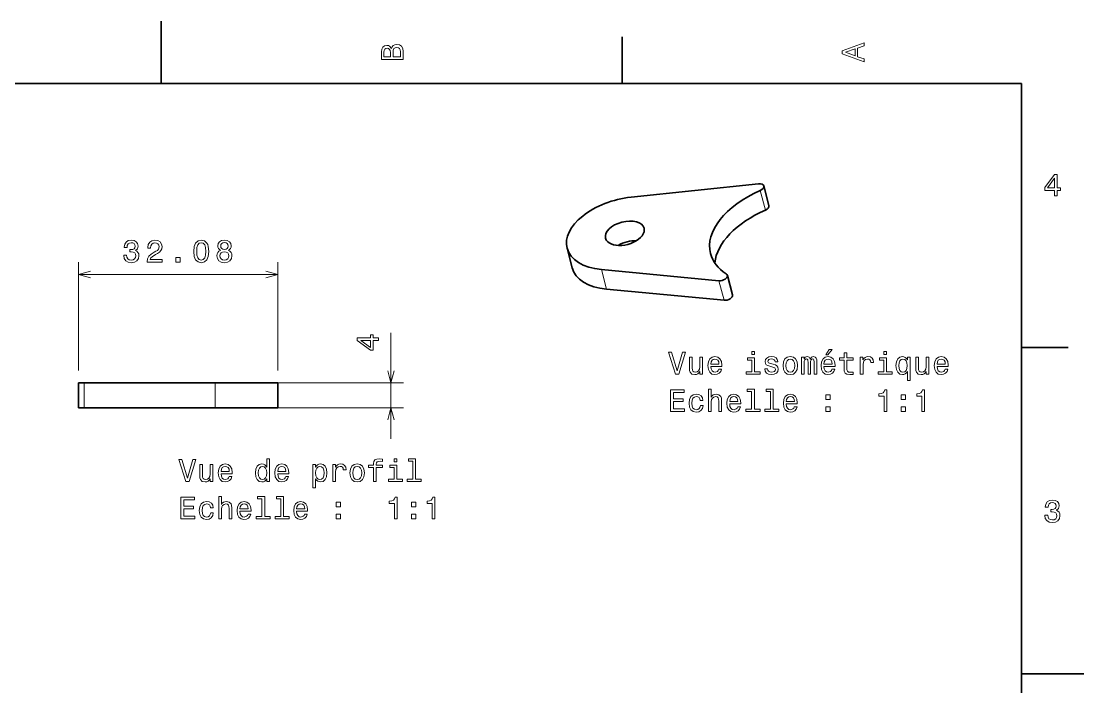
# Model space of a CAD drawing. Extents: x 0 to 297, y 0 to 210.
# Drawn here: x 126 to 297, y 102.9 to 210 of the extents above; entities that cross this region are included whole.
import ezdxf

# ---------------------------------------------------------------- set-up
doc = ezdxf.new("R2010")
doc.units = 0

msp = doc.modelspace()

# ---------------------------------------------------------------- linework, layer by layer
at = {"color": 7, "lineweight": 35, "ltscale": 0.25}
for p, q in [((148.5, 200), (148.5, 210)), ((287, 105), (297, 105))]:
    msp.add_line(p, q, dxfattribs=at)
at = {"color": 7, "lineweight": 35, "ltscale": 0.1875}
for p, q in [((222.699997, 200), (222.699997, 207.5)), ((287, 157.5), (294.5, 157.5))]:
    msp.add_line(p, q, dxfattribs=at)
at = {"color": 7, "lineweight": 35}
for p, q in [((287, 200), (10, 200)), ((287, 10), (287, 200)), ((224.118103, 181.693146), (244.638611, 183.844025)), ((157.171799, 151.81218), (136.109451, 151.81218)), ((157.171799, 147.81218), (136.109451, 147.81218))]:
    msp.add_line(p, q, dxfattribs=at)
at = {"color": 7, "lineweight": 35, "ltscale": 0.081545}
for p, q in [((245.502411, 183.490372), (246.32457, 180.333878)), ((214.652618, 170.302155), (213.83046, 173.458649)), ((239.628372, 169.107086), (240.450531, 165.950592))]:
    msp.add_line(p, q, dxfattribs=at)
at = {"color": 7, "lineweight": 13, "ltscale": 0.081545}
msp.add_line((244.930115, 182.764252), (245.752274, 179.607758), dxfattribs=at)
at = {"color": 7, "lineweight": 13, "ltscale": 0.43586}
for p, q in [((135.158203, 153.81218), (135.158203, 171.246567)), ((167.239929, 153.81218), (167.239929, 171.246567))]:
    msp.add_line(p, q, dxfattribs=at)
at = {"color": 7, "lineweight": 13, "ltscale": 0.081546}
for p, q in [((219.358398, 170.038452), (220.180573, 166.881943)), ((238.268768, 168.246704), (239.090942, 165.090195))]:
    msp.add_line(p, q, dxfattribs=at)
at = {"color": 7, "lineweight": 35, "ltscale": 0.474877}
for p, q in [((219.358398, 170.038452), (238.268768, 168.246704)), ((220.180573, 166.881943), (239.090942, 165.090195))]:
    msp.add_line(p, q, dxfattribs=at)
at = {"color": 7, "lineweight": 13}
for p, q in [((135.158203, 169.246567), (167.239929, 169.246567)), ((159.171799, 151.81218), (187.47467, 151.81218)), ((159.171799, 147.81218), (187.47467, 147.81218))]:
    msp.add_line(p, q, dxfattribs=at)
at = {"color": 7, "lineweight": 13, "ltscale": 0.425901}
msp.add_line((185.47467, 142.81218), (185.47467, 159.848206), dxfattribs=at)
at = {"color": 7, "lineweight": 35, "ltscale": 0.023781}
for p, q in [((136.109451, 151.81218), (135.158203, 151.81218)), ((136.109451, 147.81218), (135.158203, 147.81218))]:
    msp.add_line(p, q, dxfattribs=at)
at = {"color": 7, "lineweight": 35, "ltscale": 0.1}
for p, q in [((135.158203, 151.81218), (135.158203, 147.81218)), ((167.239929, 147.81218), (167.239929, 151.81218))]:
    msp.add_line(p, q, dxfattribs=at)
at = {"color": 7, "lineweight": 13, "ltscale": 0.1}
for p, q in [((136.109451, 151.81218), (136.109451, 147.81218)), ((157.171799, 151.81218), (157.171799, 147.81218))]:
    msp.add_line(p, q, dxfattribs=at)
at = {"color": 7, "lineweight": 35, "ltscale": 0.251703}
for p, q in [((167.239929, 151.81218), (157.171799, 151.81218)), ((167.239929, 147.81218), (157.171799, 147.81218))]:
    msp.add_line(p, q, dxfattribs=at)
at = {"color": 7, "lineweight": 13}
for points in [[(185.542007, 205.630417), (185.249496, 205.983429), (185.052811, 206.074219), (184.81073, 206.104477), (184.432495, 206.03891), (184.160156, 205.842224), (183.993729, 205.524506), (183.933212, 205.080704), (183.933212, 203.835022), (187.433212, 203.835022), (187.433212, 205.151306), (187.36261, 205.620331), (187.155838, 205.968307), (186.828018, 206.185165), (186.384216, 206.260818), (186.08667, 206.215424), (185.839554, 206.094391), (185.65799, 205.897705)], [(185.385666, 204.984879), (185.385666, 204.298996), (184.351807, 204.298996), (184.351807, 205.025223), (184.382065, 205.297562), (184.472839, 205.489197), (184.629181, 205.605194), (184.86116, 205.645538), (185.093155, 205.600143), (185.254532, 205.479111), (185.355408, 205.272339)], [(187.014618, 205.095825), (187.014618, 204.298996), (185.809296, 204.298996), (185.809296, 205.050446), (185.844589, 205.368164), (185.9505, 205.595108), (186.132065, 205.731277), (186.394302, 205.776657), (186.671692, 205.731277), (186.863327, 205.605194), (186.979324, 205.393372)], [(261.633209, 203.466858), (261.633209, 203.930847), (260.604401, 204.298996), (260.604401, 205.695969), (261.633209, 206.064133), (261.633209, 206.538193), (258.128174, 205.257217), (258.128174, 204.742798)], [(260.17572, 204.460388), (258.632477, 205), (260.17572, 205.539627)], [(292.277374, 181.916794), (292.731262, 181.916794), (292.731262, 182.784225), (293.23056, 182.784225), (293.23056, 183.187683), (292.731262, 183.187683), (292.731262, 185.341141), (292.272339, 185.341141), (290.739197, 183.228027), (290.739197, 182.784225), (292.277374, 182.784225)], [(291.162842, 183.187683), (292.277374, 184.756134), (292.277374, 183.187683)], [(142.456131, 172.345993), (142.456131, 172.310699), (142.536819, 171.826538), (142.773849, 171.463425), (143.147049, 171.231445), (143.641281, 171.145706), (144.165787, 171.231445), (144.559158, 171.453339), (144.81131, 171.806366), (144.902084, 172.260254), (144.86174, 172.557816), (144.750793, 172.799881), (144.569244, 172.986481), (144.327164, 173.12265), (144.654968, 173.394989), (144.770966, 173.828705), (144.695313, 174.222076), (144.478455, 174.519623), (144.125427, 174.706223), (143.641281, 174.77179), (143.187393, 174.691101), (142.839417, 174.469193), (142.612473, 174.116165), (142.536819, 173.647141), (142.536819, 173.611847), (142.985657, 173.611847), (143.026016, 173.934616), (143.157135, 174.166595), (143.368958, 174.307816), (143.666504, 174.358246), (143.928741, 174.317902), (144.120392, 174.21199), (144.236389, 174.040512), (144.281769, 173.808533), (144.236389, 173.561417), (144.115341, 173.394989), (143.903534, 173.294128), (143.616074, 173.263855), (143.419388, 173.268906), (143.419388, 172.870483), (143.666504, 172.880585), (143.984222, 172.83519), (144.221252, 172.714142), (144.362473, 172.517456), (144.412903, 172.260254), (144.357422, 171.967758), (144.211166, 171.750885), (143.979187, 171.614731), (143.671539, 171.569336), (143.353821, 171.619766), (143.121826, 171.771072), (142.975586, 172.013138), (142.920105, 172.345993)], [(146.232498, 171.246567), (148.638107, 171.246567), (148.638107, 171.680283), (146.736816, 171.680283), (146.842728, 171.917328), (147.024277, 172.114014), (147.584076, 172.472076), (147.881622, 172.623367), (148.214478, 172.840225), (148.451508, 173.092392), (148.587677, 173.389938), (148.638107, 173.727844), (148.552383, 174.151474), (148.315353, 174.484329), (147.95224, 174.696136), (147.483215, 174.77179), (146.999069, 174.68605), (146.630905, 174.44902), (146.393875, 174.07077), (146.313187, 173.571503), (146.313187, 173.500885), (146.772125, 173.500885), (146.772125, 173.541245), (146.817505, 173.884186), (146.953674, 174.136337), (147.170532, 174.297729), (147.457993, 174.353195), (147.750504, 174.302765), (147.967361, 174.176682), (148.108582, 173.979996), (148.159012, 173.73288), (148.123703, 173.500885), (148.027878, 173.304199), (147.866501, 173.132736), (147.644592, 172.981445), (147.347046, 172.820053), (146.852814, 172.507385), (146.504822, 172.17453), (146.29805, 171.771072), (146.232498, 171.261703)], [(153.719666, 172.956223), (153.795319, 172.164444), (154.032349, 171.599594), (154.410599, 171.256653), (154.935089, 171.145706), (155.454544, 171.256653), (155.832779, 171.599594), (156.064774, 172.164444), (156.145462, 172.956223), (156.064774, 173.742966), (155.968948, 174.055649), (155.832779, 174.312851), (155.454544, 174.655792), (154.935089, 174.77179), (154.410599, 174.655792), (154.032349, 174.307816), (153.795319, 173.742966)], [(158.045746, 173.132736), (157.788544, 172.991531), (157.61203, 172.794846), (157.501083, 172.547729), (157.465775, 172.250168), (157.546478, 171.801331), (157.778458, 171.453339), (158.156708, 171.231445), (158.671112, 171.145706), (159.180481, 171.231445), (159.558716, 171.453339), (159.79071, 171.801331), (159.87645, 172.250168), (159.83609, 172.547729), (159.730194, 172.794846), (159.54863, 172.991531), (159.296478, 173.132736), (159.498199, 173.253769), (159.639404, 173.420197), (159.725143, 173.621933), (159.755402, 173.869049), (159.674713, 174.227112), (159.462891, 174.514587), (159.119965, 174.701187), (158.671112, 174.77179), (158.217224, 174.701187), (157.874283, 174.514587), (157.657425, 174.227112), (157.581772, 173.869049), (157.606995, 173.621933), (157.692719, 173.420197)], [(154.203827, 172.956223), (154.244171, 173.566452), (154.370239, 174.005219), (154.597198, 174.262421), (154.935089, 174.353195), (155.267944, 174.262421), (155.494888, 174.005219), (155.620972, 173.566452), (155.661316, 172.956223), (155.620972, 172.340958), (155.494888, 171.902191), (155.267944, 171.644989), (154.935089, 171.55925), (154.597198, 171.644989), (154.370239, 171.902191), (154.244171, 172.340958)], [(157.949936, 172.260254), (157.995316, 172.527557), (158.141571, 172.729279), (158.368515, 172.860397), (158.671112, 172.905792), (158.968658, 172.860397), (159.195602, 172.729279), (159.341858, 172.527557), (159.392288, 172.260254), (159.341858, 171.972794), (159.195602, 171.755936), (158.968658, 171.614731), (158.671112, 171.569336), (158.368515, 171.614731), (158.141571, 171.755936), (157.995316, 171.972794)], [(158.060883, 173.828705), (158.101227, 174.050598), (158.22226, 174.222076), (158.41391, 174.327988), (158.671112, 174.368332), (158.923279, 174.327988), (159.114914, 174.222076), (159.235947, 174.050598), (159.281342, 173.828705), (159.235947, 173.601761), (159.114914, 173.425247), (158.923279, 173.30925), (158.671112, 173.273956), (158.41391, 173.314301), (158.22226, 173.425247), (158.101227, 173.601761)], [(150.851074, 171.246567), (151.547043, 171.246567), (151.547043, 171.998016), (150.851074, 171.998016)], [(183.47467, 158.607574), (183.47467, 159.061462), (182.607239, 159.061462), (182.607239, 159.560745), (182.203781, 159.560745), (182.203781, 159.061462), (180.050323, 159.061462), (180.050323, 158.602524), (182.163437, 157.069382), (182.607239, 157.069382), (182.607239, 158.607574)], [(182.203781, 157.493011), (180.635345, 158.607574), (182.203781, 158.607574)], [(232.426025, 156.732712), (231.548492, 153.752151), (230.645767, 156.732712), (230.166656, 156.732712), (231.296341, 153.227661), (231.800659, 153.227661), (232.905121, 156.732712)], [(235.628464, 155.935867), (235.184662, 155.935867), (235.184662, 154.372467), (235.134232, 154.009369), (234.987976, 153.747116), (234.761032, 153.585724), (234.463486, 153.535294), (234.226456, 153.575638), (234.07515, 153.696686), (233.989426, 153.903458), (233.969254, 154.195953), (233.969254, 155.935867), (233.525452, 155.935867), (233.525452, 154.155609), (233.540573, 153.797546), (233.636398, 153.5), (233.928909, 153.227661), (234.397919, 153.131836), (234.650085, 153.167145), (234.866943, 153.257919), (235.053543, 153.414261), (235.204834, 153.641205), (235.204834, 153.227661), (235.628464, 153.227661)], [(236.96492, 154.453171), (238.740143, 154.453171), (238.745178, 154.659943), (238.66449, 155.239914), (238.442596, 155.67363), (238.089569, 155.935867), (237.620544, 156.031693), (237.161606, 155.930832), (236.808578, 155.648407), (236.581635, 155.189484), (236.500946, 154.58429), (236.576599, 153.963974), (236.803543, 153.510086), (237.15152, 153.227661), (237.605408, 153.131836), (237.998779, 153.197403), (238.321548, 153.368866), (238.558578, 153.641205), (238.694748, 154.004318), (238.255997, 154.004318), (238.165207, 153.802582), (238.034088, 153.651291), (237.660889, 153.530258), (237.373428, 153.585724), (237.15657, 153.762238), (237.01535, 154.049713), (236.96492, 154.438034)], [(244.005264, 153.600861), (244.005264, 155.845093), (242.865509, 155.845093), (242.865509, 155.466858), (243.561462, 155.466858), (243.561462, 153.600861), (242.653687, 153.600861), (242.653687, 153.227661), (244.923141, 153.227661), (244.923141, 153.600861)], [(244.020401, 156.848694), (243.551376, 156.848694), (243.551376, 156.344376), (244.020401, 156.344376)], [(247.011032, 154.806198), (246.582367, 154.907059), (246.264633, 155.023056), (246.158722, 155.260086), (246.188995, 155.426514), (246.294891, 155.547546), (246.46637, 155.623199), (246.713486, 155.653458), (246.950516, 155.623199), (247.137115, 155.53241), (247.258148, 155.396255), (247.308594, 155.214691), (247.74231, 155.214691), (247.74231, 155.224777), (247.666656, 155.552582), (247.459885, 155.809799), (247.137115, 155.971176), (246.713486, 156.031693), (246.284805, 155.971176), (245.972137, 155.804749), (245.775452, 155.557632), (245.71492, 155.244949), (245.760315, 154.942352), (245.90152, 154.730545), (246.133514, 154.579239), (246.471405, 154.473343), (246.965652, 154.352295), (247.268234, 154.226227), (247.348938, 154.125351), (247.379196, 153.97406), (247.333801, 153.78746), (247.212769, 153.646255), (247.016083, 153.555466), (246.75383, 153.525208), (246.476456, 153.555466), (246.274719, 153.661377), (246.13855, 153.832855), (246.083084, 154.069885), (245.654404, 154.069885), (245.725006, 153.666428), (245.931778, 153.373917), (246.259598, 153.197403), (246.713486, 153.131836), (247.187546, 153.197403), (247.535522, 153.373917), (247.747345, 153.656342), (247.822998, 154.02449), (247.767517, 154.342209), (247.611176, 154.559067), (247.353973, 154.700287)], [(248.589569, 154.579239), (248.670258, 153.963974), (248.902252, 153.510086), (249.270401, 153.227661), (249.764633, 153.131836), (250.25383, 153.227661), (250.621979, 153.505035), (250.853973, 153.958923), (250.939713, 154.579239), (250.853973, 155.194519), (250.621979, 155.653458), (250.25383, 155.930832), (249.764633, 156.031693), (249.270401, 155.930832), (248.902252, 155.648407), (248.670258, 155.194519)], [(251.5802, 153.227661), (251.988708, 153.227661), (251.988708, 155.038177), (252.013916, 155.310516), (252.089569, 155.507202), (252.205566, 155.623199), (252.356857, 155.668579), (252.47789, 155.628235), (252.558594, 155.527374), (252.598938, 155.355896), (252.614059, 155.128952), (252.614059, 153.227661), (252.997345, 153.227661), (252.997345, 155.038177), (253.022568, 155.305466), (253.098206, 155.502151), (253.219254, 155.623199), (253.370544, 155.668579), (253.491577, 155.628235), (253.572281, 155.527374), (253.622711, 155.128952), (253.622711, 153.227661), (254.031204, 153.227661), (254.031204, 155.098694), (254.005997, 155.48703), (253.925293, 155.784576), (253.763916, 155.966141), (253.501678, 156.031693), (253.194031, 155.930832), (252.957001, 155.638321), (252.770401, 155.925781), (252.457718, 156.031693), (252.170258, 155.930832), (251.973572, 155.648407), (251.973572, 155.935867), (251.5802, 155.935867)], [(255.181061, 154.453171), (256.956268, 154.453171), (256.961334, 154.659943), (256.880646, 155.239914), (256.658722, 155.67363), (256.305695, 155.935867), (255.836685, 156.031693), (255.377747, 155.930832), (255.024719, 155.648407), (254.797775, 155.189484), (254.717087, 154.58429), (254.79274, 153.963974), (255.019684, 153.510086), (255.367661, 153.227661), (255.821548, 153.131836), (256.214935, 153.197403), (256.537689, 153.368866), (256.774719, 153.641205), (256.910889, 154.004318), (256.472137, 154.004318), (256.381348, 153.802582), (256.250244, 153.651291), (255.877029, 153.530258), (255.589569, 153.585724), (255.372711, 153.762238), (255.231491, 154.049713), (255.181061, 154.438034)], [(255.488708, 156.304031), (255.786255, 156.304031), (256.487274, 157.161377), (255.993027, 157.161377)], [(258.423859, 155.466858), (258.423859, 154.110229), (258.454132, 153.671463), (258.595337, 153.368866), (258.877747, 153.192352), (259.356842, 153.131836), (259.881348, 153.157059), (259.881348, 153.540344), (259.498077, 153.510086), (259.150085, 153.55043), (258.96347, 153.676514), (258.882782, 153.888321), (258.867676, 154.185867), (258.867676, 155.466858), (259.881348, 155.466858), (259.881348, 155.845093), (258.867676, 155.845093), (258.867676, 156.636887), (258.423859, 156.636887), (258.423859, 155.845093), (257.657288, 155.845093), (257.657288, 155.466858)], [(261.031219, 153.227661), (261.475006, 153.227661), (261.475006, 154.775925), (261.520386, 155.149124), (261.656555, 155.416428), (261.878479, 155.577805), (262.176025, 155.633286), (262.397919, 155.597977), (262.564331, 155.497116), (262.665222, 155.325638), (262.7005, 155.093658), (263.149353, 155.093658), (263.088837, 155.502151), (262.922424, 155.794662), (262.64505, 155.971176), (262.266785, 156.031693), (262.009583, 155.991348), (261.787689, 155.890488), (261.591003, 155.719009), (261.434662, 155.48703), (261.434662, 155.935867), (261.031219, 155.935867)], [(265.257446, 153.600861), (265.257446, 155.845093), (264.117676, 155.845093), (264.117676, 155.466858), (264.813629, 155.466858), (264.813629, 153.600861), (263.905853, 153.600861), (263.905853, 153.227661), (266.175293, 153.227661), (266.175293, 153.600861)], [(265.272552, 156.848694), (264.803528, 156.848694), (264.803528, 156.344376), (265.272552, 156.344376)], [(268.601074, 155.517288), (268.444763, 155.744232), (268.26825, 155.905609), (268.061462, 155.996399), (267.824432, 156.031693), (267.395752, 155.930832), (267.062897, 155.648407), (266.846039, 155.194519), (266.770386, 154.58429), (266.846039, 153.969009), (267.062897, 153.515121), (267.395752, 153.227661), (267.824432, 153.131836), (268.061462, 153.162094), (268.263184, 153.247833), (268.439697, 153.404175), (268.601074, 153.641205), (268.601074, 152.178665), (269.044891, 152.178665), (269.044891, 155.935867), (268.601074, 155.935867)], [(272.06073, 155.935867), (271.616943, 155.935867), (271.616943, 154.372467), (271.566498, 154.009369), (271.420258, 153.747116), (271.193298, 153.585724), (270.895752, 153.535294), (270.658722, 153.575638), (270.507416, 153.696686), (270.421692, 153.903458), (270.40152, 154.195953), (270.40152, 155.935867), (269.957703, 155.935867), (269.957703, 154.155609), (269.972839, 153.797546), (270.068665, 153.5), (270.361176, 153.227661), (270.8302, 153.131836), (271.082367, 153.167145), (271.299225, 153.257919), (271.485809, 153.414261), (271.637115, 153.641205), (271.637115, 153.227661), (272.06073, 153.227661)], [(273.397186, 154.453171), (275.172424, 154.453171), (275.17746, 154.659943), (275.096771, 155.239914), (274.874878, 155.67363), (274.521851, 155.935867), (274.052826, 156.031693), (273.593872, 155.930832), (273.240845, 155.648407), (273.013916, 155.189484), (272.933228, 154.58429), (273.008881, 153.963974), (273.235809, 153.510086), (273.583801, 153.227661), (274.037689, 153.131836), (274.431061, 153.197403), (274.753815, 153.368866), (274.990845, 153.641205), (275.127014, 154.004318), (274.688263, 154.004318), (274.597473, 153.802582), (274.46637, 153.651291), (274.09317, 153.530258), (273.805695, 153.585724), (273.588837, 153.762238), (273.447632, 154.049713), (273.397186, 154.438034)], [(236.96492, 154.82637), (237.020401, 155.174347), (237.15657, 155.431549), (237.363342, 155.587891), (237.635681, 155.643372), (237.902969, 155.587891), (238.109741, 155.431549), (238.235825, 155.174347), (238.281204, 154.82637)], [(249.043457, 154.58429), (249.088837, 155.038177), (249.230057, 155.365997), (249.457001, 155.567719), (249.764633, 155.638321), (250.06723, 155.567719), (250.294174, 155.371033), (250.435394, 155.038177), (250.485825, 154.58429), (250.435394, 154.125351), (250.294174, 153.792496), (250.06723, 153.590775), (249.764633, 153.525208), (249.457001, 153.590775), (249.230057, 153.792496), (249.088837, 154.125351)], [(255.181061, 154.82637), (255.236542, 155.174347), (255.372711, 155.431549), (255.579483, 155.587891), (255.851807, 155.643372), (256.11911, 155.587891), (256.325867, 155.431549), (256.451965, 155.174347), (256.497345, 154.82637)], [(267.224304, 154.58429), (267.269684, 155.033142), (267.410889, 155.360947), (267.622711, 155.562683), (267.900085, 155.633286), (268.192596, 155.562683), (268.41449, 155.365997), (268.545624, 155.038177), (268.596039, 154.58429), (268.545624, 154.125351), (268.41449, 153.797546), (268.192596, 153.59581), (267.900085, 153.530258), (267.622711, 153.59581), (267.410889, 153.797546), (267.269684, 154.130402)], [(273.397186, 154.82637), (273.452667, 155.174347), (273.588837, 155.431549), (273.795624, 155.587891), (274.067932, 155.643372), (274.335236, 155.587891), (274.542023, 155.431549), (274.668091, 155.174347), (274.71347, 154.82637)], [(230.489426, 147.180832), (232.708435, 147.180832), (232.708435, 147.604462), (230.9534, 147.604462), (230.9534, 148.789627), (232.5168, 148.789627), (232.5168, 149.208206), (230.9534, 149.208206), (230.9534, 150.257202), (232.668091, 150.257202), (232.668091, 150.680832), (230.489426, 150.680832)], [(236.576599, 147.180832), (237.020401, 147.180832), (237.020401, 148.744232), (237.065796, 149.102295), (237.212036, 149.364548), (237.438995, 149.52594), (237.741577, 149.586456), (237.983658, 149.536026), (238.134949, 149.399857), (238.210602, 149.172913), (238.235825, 148.870316), (238.235825, 147.180832), (238.679626, 147.180832), (238.679626, 148.96109), (238.659454, 149.319153), (238.568665, 149.616714), (238.271118, 149.889038), (237.807144, 149.984863), (237.554977, 149.94957), (237.33812, 149.853745), (237.15657, 149.702438), (237.020401, 149.495667), (237.020401, 150.801865), (236.576599, 150.801865)], [(243.531204, 150.428665), (243.531204, 147.554031), (242.618378, 147.554031), (242.618378, 147.180832), (244.882797, 147.180832), (244.882797, 147.554031), (243.975006, 147.554031), (243.975006, 150.801865), (242.835236, 150.801865), (242.835236, 150.428665)], [(246.56723, 150.428665), (246.56723, 147.554031), (245.654404, 147.554031), (245.654404, 147.180832), (247.918823, 147.180832), (247.918823, 147.554031), (247.011032, 147.554031), (247.011032, 150.801865), (245.871262, 150.801865), (245.871262, 150.428665)], [(264.853973, 147.180832), (265.312897, 147.180832), (265.312897, 150.706055), (264.969971, 150.706055), (264.879181, 150.398407), (264.697632, 150.191635), (264.420258, 150.070602), (264.036957, 150.030258), (264.036957, 149.67218), (264.853973, 149.67218)], [(270.926025, 147.180832), (271.384949, 147.180832), (271.384949, 150.706055), (271.042023, 150.706055), (270.951233, 150.398407), (270.769684, 150.191635), (270.49231, 150.070602), (270.109009, 150.030258), (270.109009, 149.67218), (270.926025, 149.67218)], [(235.26535, 148.991348), (235.704117, 148.991348), (235.613342, 149.394806), (235.396484, 149.71254), (235.058578, 149.909225), (234.619827, 149.984863), (234.135681, 149.884003), (233.767517, 149.601578), (233.535538, 149.142654), (233.454834, 148.527374), (233.530487, 147.917145), (233.757431, 147.463257), (234.115509, 147.180832), (234.604691, 147.085007), (235.038406, 147.16066), (235.376312, 147.372467), (235.608292, 147.705322), (235.709167, 148.149124), (235.285538, 148.149124), (235.209885, 147.866714), (235.068665, 147.654892), (234.866943, 147.523773), (234.619827, 147.483429), (234.312195, 147.548981), (234.090286, 147.750717), (233.954117, 148.078522), (233.908722, 148.542511), (233.954117, 148.996399), (234.095322, 149.324203), (234.322281, 149.52594), (234.619827, 149.596542), (234.882065, 149.551147), (235.078766, 149.43515), (235.209885, 149.243515)], [(240.000946, 148.406342), (241.776169, 148.406342), (241.781204, 148.613113), (241.700516, 149.193085), (241.478607, 149.626801), (241.125595, 149.889038), (240.65657, 149.984863), (240.197632, 149.884003), (239.844604, 149.601578), (239.617661, 149.142654), (239.536972, 148.53746), (239.612625, 147.917145), (239.839569, 147.463257), (240.187546, 147.180832), (240.641434, 147.085007), (241.034805, 147.150574), (241.357574, 147.322037), (241.594604, 147.594376), (241.730774, 147.957489), (241.292023, 147.957489), (241.201233, 147.755753), (241.070114, 147.604462), (240.696915, 147.483429), (240.409454, 147.538895), (240.192596, 147.715408), (240.051376, 148.002884), (240.000946, 148.391205)], [(240.000946, 148.779541), (240.056427, 149.127518), (240.192596, 149.38472), (240.399368, 149.541061), (240.671692, 149.596542), (240.938995, 149.541061), (241.145767, 149.38472), (241.271835, 149.127518), (241.31723, 148.779541)], [(249.109024, 148.406342), (250.884232, 148.406342), (250.889282, 148.613113), (250.808594, 149.193085), (250.586685, 149.626801), (250.233658, 149.889038), (249.764633, 149.984863), (249.30571, 149.884003), (248.952682, 149.601578), (248.725739, 149.142654), (248.645035, 148.53746), (248.720688, 147.917145), (248.947632, 147.463257), (249.295624, 147.180832), (249.749512, 147.085007), (250.142883, 147.150574), (250.465652, 147.322037), (250.702682, 147.594376), (250.838837, 147.957489), (250.400085, 147.957489), (250.309311, 147.755753), (250.178177, 147.604462), (249.804977, 147.483429), (249.517517, 147.538895), (249.300659, 147.715408), (249.159454, 148.002884), (249.109024, 148.391205)], [(249.109024, 148.779541), (249.16449, 149.127518), (249.300659, 149.38472), (249.507431, 149.541061), (249.77977, 149.596542), (250.047058, 149.541061), (250.25383, 149.38472), (250.379913, 149.127518), (250.425293, 148.779541)], [(255.488708, 149.137604), (256.184662, 149.137604), (256.184662, 149.889038), (255.488708, 149.889038)], [(267.632782, 149.137604), (268.328766, 149.137604), (268.328766, 149.889038), (267.632782, 149.889038)], [(255.488708, 147.180832), (256.184662, 147.180832), (256.184662, 147.932266), (255.488708, 147.932266)], [(267.632782, 147.180832), (268.328766, 147.180832), (268.328766, 147.932266), (267.632782, 147.932266)], [(153.594604, 139.460602), (152.717072, 136.480042), (151.814346, 139.460602), (151.335236, 139.460602), (152.46492, 135.955551), (152.969238, 135.955551), (154.0737, 139.460602)], [(156.797043, 138.663757), (156.353241, 138.663757), (156.353241, 137.100357), (156.302811, 136.737259), (156.156555, 136.475006), (155.929611, 136.313614), (155.632065, 136.263184), (155.395035, 136.303528), (155.243729, 136.424576), (155.158005, 136.631348), (155.137833, 136.923843), (155.137833, 138.663757), (154.694031, 138.663757), (154.694031, 136.883499), (154.709152, 136.525436), (154.804977, 136.22789), (155.097488, 135.955551), (155.566498, 135.859726), (155.818665, 135.895035), (156.035522, 135.985809), (156.222122, 136.142151), (156.373413, 136.369095), (156.373413, 135.955551), (156.797043, 135.955551)], [(158.133499, 137.181061), (159.908722, 137.181061), (159.913757, 137.387833), (159.833069, 137.967804), (159.611176, 138.40152), (159.258148, 138.663757), (158.789124, 138.759583), (158.330185, 138.658722), (157.977158, 138.376297), (157.750214, 137.917374), (157.669525, 137.31218), (157.745178, 136.691864), (157.972122, 136.237976), (158.320099, 135.955551), (158.773987, 135.859726), (159.167358, 135.925293), (159.490128, 136.096756), (159.727158, 136.369095), (159.863327, 136.732208), (159.424576, 136.732208), (159.333786, 136.530472), (159.202667, 136.379181), (158.829468, 136.258148), (158.542007, 136.313614), (158.32515, 136.490128), (158.183929, 136.777603), (158.133499, 137.165924)], [(165.481491, 136.374146), (165.481491, 135.955551), (165.925293, 135.955551), (165.925293, 139.576584), (165.486526, 139.576584), (165.486526, 138.250214), (165.148636, 138.633499), (164.941864, 138.724289), (164.704834, 138.759583), (164.276154, 138.658722), (163.943298, 138.376297), (163.72644, 137.922409), (163.650803, 137.31218), (163.72644, 136.70195), (163.943298, 136.243011), (164.276154, 135.955551), (164.704834, 135.859726), (164.941864, 135.895035), (165.153671, 135.985809)], [(167.241577, 137.181061), (169.016785, 137.181061), (169.021835, 137.387833), (168.941147, 137.967804), (168.719238, 138.40152), (168.366211, 138.663757), (167.897186, 138.759583), (167.438263, 138.658722), (167.085236, 138.376297), (166.858292, 137.917374), (166.777603, 137.31218), (166.853241, 136.691864), (167.080185, 136.237976), (167.428177, 135.955551), (167.882065, 135.859726), (168.275436, 135.925293), (168.598206, 136.096756), (168.835236, 136.369095), (168.971405, 136.732208), (168.532639, 136.732208), (168.441864, 136.530472), (168.31073, 136.379181), (167.937546, 136.258148), (167.65007, 136.313614), (167.433212, 136.490128), (167.292007, 136.777603), (167.241577, 137.165924)], [(173.343872, 138.245178), (173.343872, 138.663757), (172.90007, 138.663757), (172.90007, 134.906555), (173.343872, 134.906555), (173.343872, 136.369095), (173.500214, 136.132065), (173.676727, 135.975723), (174.120544, 135.859726), (174.544174, 135.955551), (174.877014, 136.243011), (175.093872, 136.696899), (175.174576, 137.31218), (175.093872, 137.922409), (174.877014, 138.376297), (174.544174, 138.658722), (174.120544, 138.759583), (173.878464, 138.729324), (173.671692, 138.633499), (173.495178, 138.472122)], [(176.127747, 135.955551), (176.571548, 135.955551), (176.571548, 137.503815), (176.616928, 137.877014), (176.753098, 138.144318), (176.975006, 138.305695), (177.272552, 138.361176), (177.494461, 138.325867), (177.660889, 138.225006), (177.761749, 138.053528), (177.797058, 137.821548), (178.245895, 137.821548), (178.185379, 138.230042), (178.018951, 138.522552), (177.741577, 138.699066), (177.363327, 138.759583), (177.106125, 138.719238), (176.884232, 138.618378), (176.687546, 138.446899), (176.531204, 138.21492), (176.531204, 138.663757), (176.127747, 138.663757)], [(178.866211, 137.307129), (178.946899, 136.691864), (179.178894, 136.237976), (179.547043, 135.955551), (180.04129, 135.859726), (180.530472, 135.955551), (180.898636, 136.232925), (181.130615, 136.686813), (181.216354, 137.307129), (181.130615, 137.922409), (180.898636, 138.381348), (180.530472, 138.658722), (180.04129, 138.759583), (179.547043, 138.658722), (179.178894, 138.376297), (178.946899, 137.922409)], [(182.648636, 138.194748), (182.648636, 135.955551), (183.092438, 135.955551), (183.092438, 138.194748), (184.101074, 138.194748), (184.101074, 138.572983), (183.092438, 138.572983), (183.092438, 138.73941), (183.127747, 138.941147), (183.243729, 139.077316), (183.440414, 139.158005), (183.722839, 139.188263), (184.101074, 139.168091), (184.101074, 139.551376), (183.621979, 139.576584), (183.188263, 139.531204), (182.885666, 139.395035), (182.704102, 139.158005), (182.648636, 138.820099), (182.648636, 138.572983), (181.83667, 138.572983), (181.83667, 138.194748)], [(186.42601, 136.328751), (186.42601, 138.572983), (185.28624, 138.572983), (185.28624, 138.194748), (185.982208, 138.194748), (185.982208, 136.328751), (185.074432, 136.328751), (185.074432, 135.955551), (187.343872, 135.955551), (187.343872, 136.328751)], [(186.441132, 139.576584), (185.972122, 139.576584), (185.972122, 139.072266), (186.441132, 139.072266)], [(188.987976, 139.203384), (188.987976, 136.328751), (188.07515, 136.328751), (188.07515, 135.955551), (190.339554, 135.955551), (190.339554, 136.328751), (189.431778, 136.328751), (189.431778, 139.576584), (188.292007, 139.576584), (188.292007, 139.203384)], [(158.133499, 137.55426), (158.18898, 137.902237), (158.32515, 138.159439), (158.531921, 138.315781), (158.80426, 138.371262), (159.071548, 138.315781), (159.27832, 138.159439), (159.404404, 137.902237), (159.449783, 137.55426)], [(164.780472, 138.361176), (165.072983, 138.290558), (165.294891, 138.093872), (165.42601, 137.766068), (165.47644, 137.31218), (165.42601, 136.853241), (165.294891, 136.525436), (165.072983, 136.3237), (164.780472, 136.258148), (164.503098, 136.3237), (164.29129, 136.525436), (164.15007, 136.858292), (164.104691, 137.31218), (164.15007, 137.761032), (164.29129, 138.088837), (164.503098, 138.290558)], [(167.241577, 137.55426), (167.297043, 137.902237), (167.433212, 138.159439), (167.639984, 138.315781), (167.912323, 138.371262), (168.179611, 138.315781), (168.386383, 138.159439), (168.512466, 137.902237), (168.557861, 137.55426)], [(174.044891, 136.258148), (173.747345, 136.3237), (173.530487, 136.525436), (173.394318, 136.853241), (173.348923, 137.31218), (173.394318, 137.766068), (173.530487, 138.093872), (173.747345, 138.290558), (174.044891, 138.361176), (174.31723, 138.290558), (174.534088, 138.088837), (174.670258, 137.761032), (174.720688, 137.31218), (174.670258, 136.858292), (174.534088, 136.525436), (174.31723, 136.3237)], [(179.320099, 137.31218), (179.365494, 137.766068), (179.506699, 138.093872), (179.733643, 138.295609), (180.04129, 138.366211), (180.343872, 138.295609), (180.570831, 138.098923), (180.712036, 137.766068), (180.762466, 137.31218), (180.712036, 136.853241), (180.570831, 136.520386), (180.343872, 136.318665), (180.04129, 136.253098), (179.733643, 136.318665), (179.506699, 136.520386), (179.365494, 136.853241)], [(157.745178, 129.908722), (158.18898, 129.908722), (158.18898, 131.472122), (158.234375, 131.830185), (158.380615, 132.092438), (158.607574, 132.25383), (158.910156, 132.314346), (159.152237, 132.263916), (159.303528, 132.127747), (159.379181, 131.900803), (159.404404, 131.598206), (159.404404, 129.908722), (159.848206, 129.908722), (159.848206, 131.68898), (159.828033, 132.047058), (159.737244, 132.344604), (159.439697, 132.616928), (158.975723, 132.712753), (158.723557, 132.67746), (158.506699, 132.581635), (158.32515, 132.430328), (158.18898, 132.223557), (158.18898, 133.529755), (157.745178, 133.529755)], [(164.699783, 133.156555), (164.699783, 130.281921), (163.786957, 130.281921), (163.786957, 129.908722), (166.051376, 129.908722), (166.051376, 130.281921), (165.143585, 130.281921), (165.143585, 133.529755), (164.003815, 133.529755), (164.003815, 133.156555)], [(167.735809, 133.156555), (167.735809, 130.281921), (166.822983, 130.281921), (166.822983, 129.908722), (169.087402, 129.908722), (169.087402, 130.281921), (168.179611, 130.281921), (168.179611, 133.529755), (167.039841, 133.529755), (167.039841, 133.156555)], [(186.022552, 129.908722), (186.481476, 129.908722), (186.481476, 133.433945), (186.13855, 133.433945), (186.04776, 133.126297), (185.866211, 132.919525), (185.588837, 132.798492), (185.205551, 132.758148), (185.205551, 132.40007), (186.022552, 132.40007)], [(192.094604, 129.908722), (192.553528, 129.908722), (192.553528, 133.433945), (192.210587, 133.433945), (192.119812, 133.126297), (191.938263, 132.919525), (191.660873, 132.798492), (191.277588, 132.758148), (191.277588, 132.40007), (192.094604, 132.40007)], [(151.658005, 129.908722), (153.877014, 129.908722), (153.877014, 130.332352), (152.121979, 130.332352), (152.121979, 131.517517), (153.685379, 131.517517), (153.685379, 131.936096), (152.121979, 131.936096), (152.121979, 132.985092), (153.83667, 132.985092), (153.83667, 133.408722), (151.658005, 133.408722)], [(156.433929, 131.719238), (156.872696, 131.719238), (156.781921, 132.122696), (156.565063, 132.44043), (156.227158, 132.637115), (155.788406, 132.712753), (155.30426, 132.611893), (154.936096, 132.329468), (154.704117, 131.870544), (154.623413, 131.255264), (154.699066, 130.645035), (154.92601, 130.191147), (155.284088, 129.908722), (155.77327, 129.812897), (156.206985, 129.88855), (156.544891, 130.100357), (156.776871, 130.433212), (156.877747, 130.877014), (156.454117, 130.877014), (156.378464, 130.594604), (156.237244, 130.382782), (156.035522, 130.251663), (155.788406, 130.211319), (155.480774, 130.276871), (155.258865, 130.478607), (155.122696, 130.806412), (155.077301, 131.270386), (155.122696, 131.724289), (155.263901, 132.052094), (155.49086, 132.25383), (155.788406, 132.324432), (156.050644, 132.279037), (156.247345, 132.16304), (156.378464, 131.971405)], [(161.169525, 131.134232), (162.944748, 131.134232), (162.949783, 131.341003), (162.869095, 131.920975), (162.647186, 132.354691), (162.294174, 132.616928), (161.82515, 132.712753), (161.366211, 132.611893), (161.013184, 132.329468), (160.78624, 131.870544), (160.705551, 131.26535), (160.781204, 130.645035), (161.008148, 130.191147), (161.356125, 129.908722), (161.810013, 129.812897), (162.203384, 129.878464), (162.526154, 130.049927), (162.763184, 130.322266), (162.899353, 130.685379), (162.460602, 130.685379), (162.369812, 130.483643), (162.238693, 130.332352), (161.865494, 130.211319), (161.578033, 130.266785), (161.361176, 130.443298), (161.219955, 130.730774), (161.169525, 131.119095)], [(161.169525, 131.507431), (161.225006, 131.855408), (161.361176, 132.11261), (161.567947, 132.268951), (161.840271, 132.324432), (162.107574, 132.268951), (162.314346, 132.11261), (162.440414, 131.855408), (162.485809, 131.507431)], [(170.277603, 131.134232), (172.052811, 131.134232), (172.057861, 131.341003), (171.977173, 131.920975), (171.755264, 132.354691), (171.402237, 132.616928), (170.933212, 132.712753), (170.474289, 132.611893), (170.121262, 132.329468), (169.894318, 131.870544), (169.813614, 131.26535), (169.889267, 130.645035), (170.116211, 130.191147), (170.464203, 129.908722), (170.918091, 129.812897), (171.311462, 129.878464), (171.634232, 130.049927), (171.871262, 130.322266), (172.007416, 130.685379), (171.568665, 130.685379), (171.47789, 130.483643), (171.346756, 130.332352), (170.973557, 130.211319), (170.686096, 130.266785), (170.469238, 130.443298), (170.328033, 130.730774), (170.277603, 131.119095)], [(170.277603, 131.507431), (170.333069, 131.855408), (170.469238, 132.11261), (170.67601, 132.268951), (170.948349, 132.324432), (171.215637, 132.268951), (171.422409, 132.11261), (171.548492, 131.855408), (171.593872, 131.507431)], [(176.657288, 131.865494), (177.353241, 131.865494), (177.353241, 132.616928), (176.657288, 132.616928)], [(188.801361, 131.865494), (189.49733, 131.865494), (189.49733, 132.616928), (188.801361, 132.616928)], [(290.729126, 130.51622), (290.729126, 130.480911), (290.809814, 129.996765), (291.046844, 129.633652), (291.420044, 129.401657), (291.914276, 129.315933), (292.438782, 129.401657), (292.832153, 129.623566), (293.08429, 129.976593), (293.175079, 130.430481), (293.134735, 130.728027), (293.023773, 130.970108), (292.842224, 131.156708), (292.600159, 131.292877), (292.927948, 131.565216), (293.043945, 131.998932), (292.968292, 132.392303), (292.751434, 132.68985), (292.398407, 132.87645), (291.914276, 132.942017), (291.460388, 132.861313), (291.112396, 132.63942), (290.885468, 132.286392), (290.809814, 131.817368), (290.809814, 131.782074), (291.258636, 131.782074), (291.299011, 132.104828), (291.430115, 132.336823), (291.641937, 132.478027), (291.939484, 132.528473), (292.201721, 132.488113), (292.393372, 132.382217), (292.509369, 132.210739), (292.554749, 131.97876), (292.509369, 131.731628), (292.388336, 131.565216), (292.176514, 131.46434), (291.889069, 131.434082), (291.692383, 131.439133), (291.692383, 131.04071), (291.939484, 131.050797), (292.257202, 131.005417), (292.494232, 130.884369), (292.635468, 130.687683), (292.685883, 130.430481), (292.630402, 130.13797), (292.484161, 129.921112), (292.252167, 129.784943), (291.944519, 129.739563), (291.626801, 129.789993), (291.394806, 129.941284), (291.248566, 130.183365), (291.193085, 130.51622)], [(176.657288, 129.908722), (177.353241, 129.908722), (177.353241, 130.660156), (176.657288, 130.660156)], [(188.801361, 129.908722), (189.49733, 129.908722), (189.49733, 130.660156), (188.801361, 130.660156)]]:
    msp.add_lwpolyline(points, close=True, dxfattribs=at)
for points in [[(137.090057, 169.764206), (135.158203, 169.246567), (137.090057, 168.728928)], [(165.308075, 168.728928), (167.239929, 169.246567), (165.308075, 169.764206)], [(184.957047, 153.744034), (185.47467, 151.81218), (185.99231, 153.744034)], [(185.99231, 145.880325), (185.47467, 147.81218), (184.957047, 145.880325)]]:
    msp.add_lwpolyline(points, dxfattribs=at)
at = {"color": 7, "lineweight": 35}
for centre, major_axis, start_param, end_param in [((244.534698, 183.238312), (0.967712, 0.25206), 0.0000080889, 1.3147733348), ((244.534698, 183.238312), (0.967712, 0.25206), 4.9786808102, 6.2831933961), ((223.120499, 175.878387), (9.290039, 2.419769), 1.3147733348, 3.1415870676), ((250.465897, 176.127441), (13.547974, 3.528824), 1.8370881566, 3.1416761373), ((251.288071, 172.970932), (13.547974, 3.528824), 1.8370881566, 2.9343524613), ((245.356873, 180.081818), (0.967712, 0.25206), 4.9786808102, 6.2831933961), ((223.120499, 175.878387), (-3.09668, -0.806595), 3.1416702483, 6.2832629018), ((223.120499, 175.878387), (-3.09668, -0.806595), 0.6389305089, 3.1416702483), ((223.120499, 175.878387), (-3.09668, -0.806595), 0.0000775947, 0.6389305089), ((223.942673, 172.721893), (-3.09668, -0.806595), 4.2184984591, 5.2062730294), ((223.120499, 175.878387), (9.290039, 2.419769), 3.1415870676, 4.1507596154), ((250.465897, 176.127441), (13.547974, 3.528824), 3.1416761373, 3.6284447936), ((251.288071, 172.970932), (13.547974, 3.528824), 2.9343524613, 2.9389492986), ((223.942673, 172.721893), (9.290039, 2.419769), 3.1415870676, 4.1507596154), ((238.66066, 168.855026), (0.967712, 0.25206), 0.0000068695, 0.4868521401), ((238.66066, 168.855026), (0.967712, 0.25206), 4.1507596154, 6.2831921767), ((239.482819, 165.698517), (0.967712, 0.25206), 4.1507596154, 6.2831921767)]:
    msp.add_ellipse(centre, major_axis=major_axis, ratio=0.578821, start_param=start_param, end_param=end_param, dxfattribs=at)

doc.saveas('drawing.dxf')
